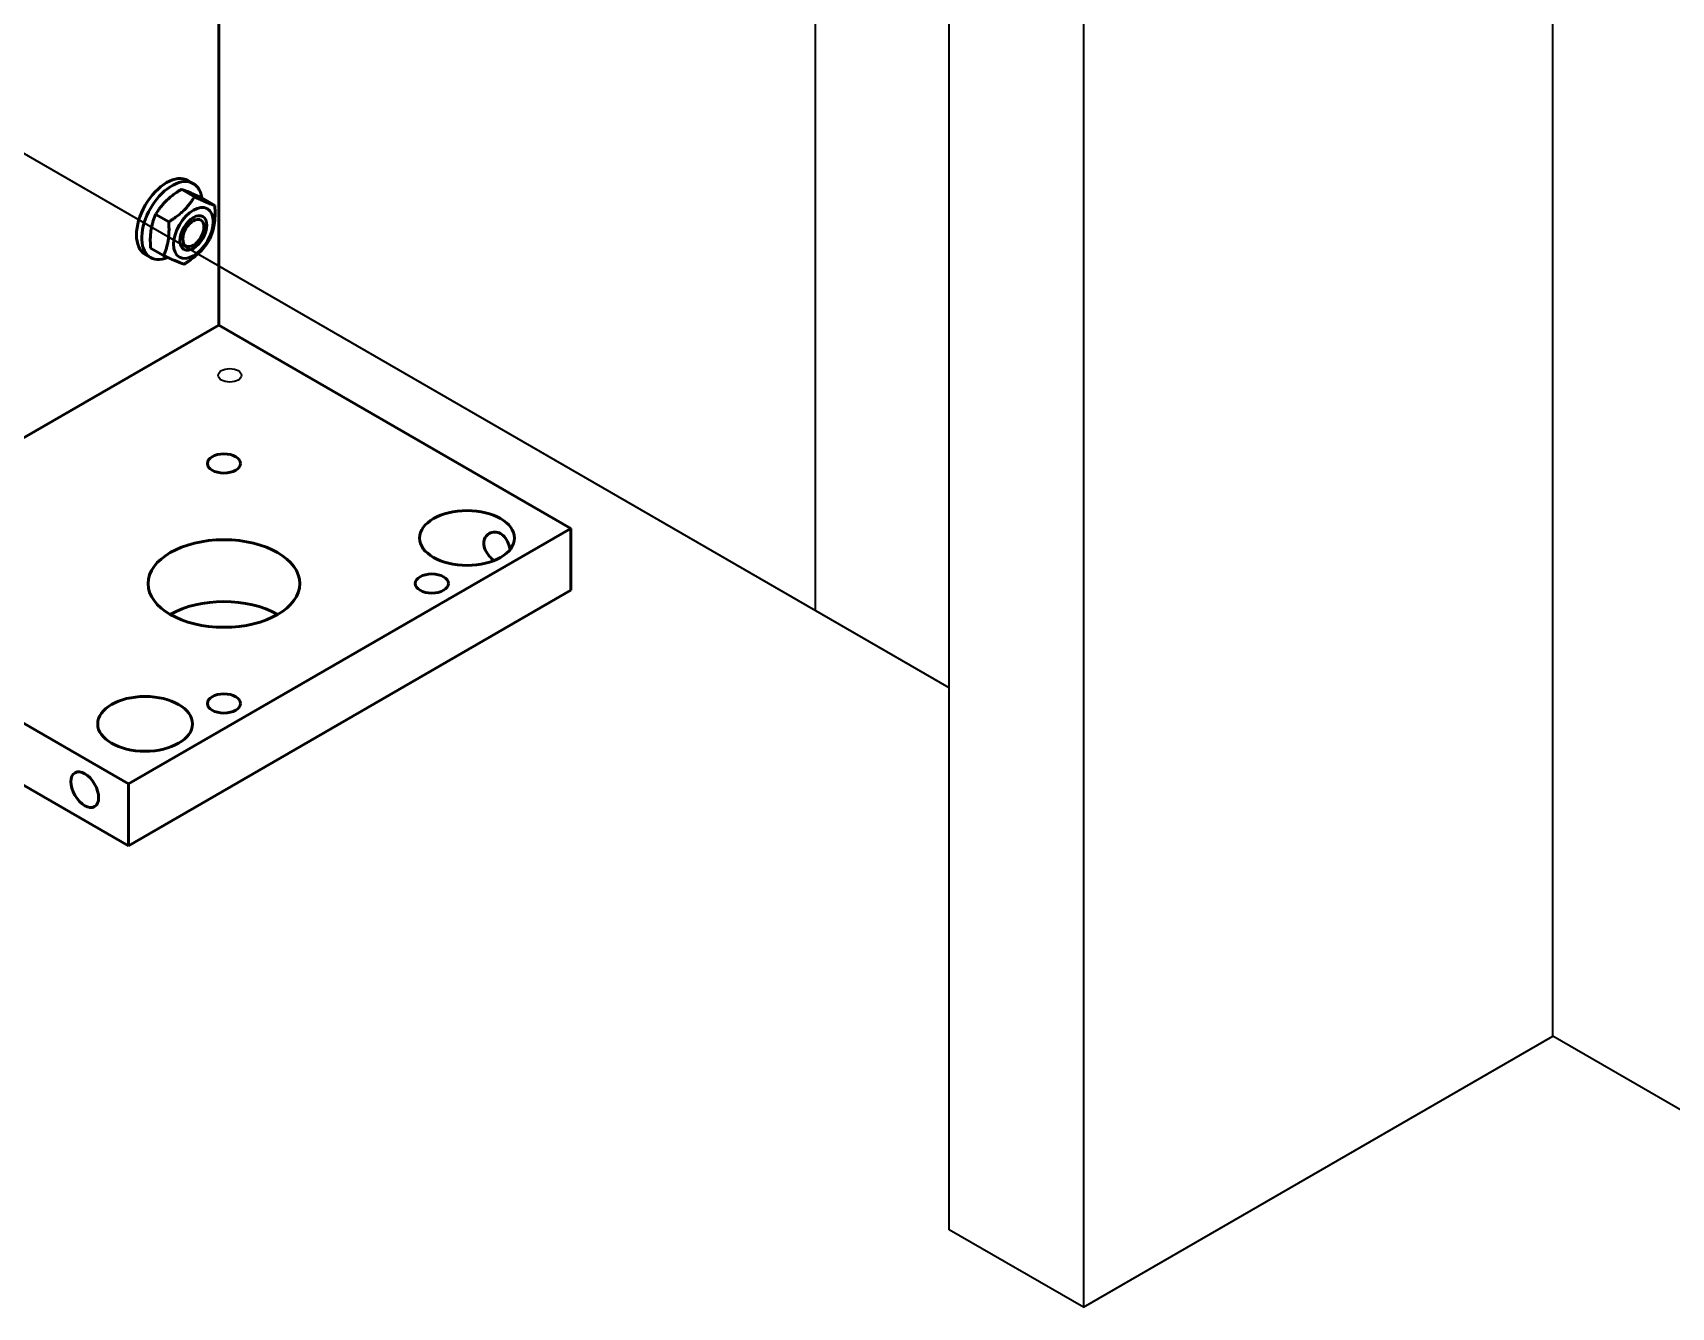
# Model space of a CAD drawing. Header units: millimetres. Extents: x -1492 to 2520, y -1551 to 1782.
# Drawn here: x 2077.9 to 2250.7, y 1138.5 to 1272.9 of the extents above; entities that cross this region are included whole.
import ezdxf

# ---------------------------------------------------------------- set-up
doc = ezdxf.new("R2010")
doc.units = ezdxf.units.MM
doc.header["$LTSCALE"] = 6
doc.layers.add('Reference (ISO)', color=7, linetype='Continuous', lineweight=35)
doc.layers.add('Visible (ISO)', color=7, linetype='Continuous', lineweight=50)

msp = doc.modelspace()

# ---------------------------------------------------------------- linework, layer by layer
at = {"layer": 'Reference (ISO)'}
for p, q in [((2238.22, 1167.12), (2238.22, 1456.41)), ((2188.72, 1416.15), (2188.72, 1138.54)), ((2174.58, 1146.71), (2174.58, 1407.99)), ((2160.44, 1399.82), (2160.44, 1212.03)), ((2174.58, 1203.86), (2057.9, 1271.22)), ((2188.72, 1138.54), (2238.22, 1167.12)), ((2272.41, 1147.38), (2238.22, 1167.12)), ((2188.72, 1138.54), (2174.58, 1146.71))]:
    msp.add_line(p, q, dxfattribs=at)
msp.add_ellipse((2098.72, 1236.82), major_axis=(1.23, 0), ratio=0.57735, dxfattribs=at)
at = {"layer": 'Visible (ISO)'}
for p, q in [((2097.57, 1320.09), (2097.57, 1242.11)), ((2093.61, 1256.43), (2094.98, 1255.64)), ((2094.31, 1257.36), (2094.87, 1257.03)), ((2095.77, 1255.52), (2097.14, 1254.73)), ((2090.91, 1253.79), (2092.28, 1253)), ((2096, 1252.47), (2096, 1252.6)), ((2089.81, 1249.57), (2090.37, 1249.24)), ((2090.37, 1250.24), (2091.74, 1249.45)), ((2094.88, 1250.55), (2094.77, 1250.48)), ((2097.57, 1242.11), (2050.9, 1215.17)), ((2097.57, 1242.11), (2134.69, 1220.68)), ((2088.03, 1193.74), (2026.15, 1229.46)), ((2088.03, 1187.2), (2026.15, 1222.93)), ((2134.69, 1220.68), (2088.03, 1193.74)), ((2134.69, 1220.68), (2134.69, 1214.15)), ((2134.69, 1214.15), (2088.03, 1187.2)), ((2088.03, 1193.74), (2088.03, 1187.2))]:
    msp.add_line(p, q, dxfattribs=at)
for centre, major_axis, start_param, end_param in [((2092.06, 1253.46), (-2.25, -3.9), 3.141593, 6.283185), ((2092.62, 1253.14), (-2.25, -3.9), 2.511407, 6.929902), ((2098.1, 1208.33), (-8, 0), 3.926991, 5.497787)]:
    msp.add_ellipse(centre, major_axis=major_axis, ratio=0.57735, start_param=start_param, end_param=end_param, dxfattribs=at)
for centre, major_axis in [((2094.88, 1251.83), (-1.48, -2.55)), ((2094.88, 1251.83), (-1, -1.73)), ((2094.88, 1251.83), (-0.79, -1.36)), ((2098.1, 1227.52), (1.75, 0)), ((2123.73, 1219.66), (5, 0)), ((2098.1, 1214.86), (8, 0)), ((2120.02, 1214.86), (1.75, 0)), ((2089.79, 1200.06), (5, 0)), ((2098.1, 1202.21), (1.75, 0)), ((2083.43, 1193.12), (-1.03, 1.79))]:
    msp.add_ellipse(centre, major_axis=major_axis, ratio=0.57735, dxfattribs=at)
for points in [[(2093.61, 1256.43), (2091.84, 1255.35), (2090.91, 1253.79)], [(2095.77, 1255.52), (2094.28, 1256.21), (2093.61, 1256.43)], [(2092.28, 1253), (2094.04, 1254.08), (2094.98, 1255.64)], [(2094.98, 1255.64), (2096.47, 1254.94), (2097.14, 1254.73)], [(2097.14, 1254.73), (2097.28, 1252.71), (2096.6, 1251.17)], [(2090.91, 1253.79), (2090.22, 1252.25), (2090.37, 1250.24)], [(2091.74, 1249.45), (2092.42, 1250.99), (2092.28, 1253)], [(2096.6, 1251.17), (2095.66, 1249.62), (2093.9, 1248.54)], [(2093.9, 1248.54), (2093.23, 1248.75), (2091.74, 1249.45)]]:
    msp.add_rational_spline(points, [1, 1.15470053838, 1], degree=2, dxfattribs=at)
for points, knots in [([(2125.49, 1219.1), (2125.49, 1219.31), (2125.55, 1219.53), (2125.76, 1219.89), (2125.91, 1220.04), (2126.25, 1220.23), (2126.45, 1220.29), (2126.87, 1220.29), (2127.08, 1220.23), (2127.46, 1220.02), (2127.64, 1219.85), (2127.94, 1219.44), (2128.06, 1219.19), (2128.2, 1218.79), (2128.25, 1218.63), (2128.29, 1218.47)], [0, 0, 0, 0, 0.0789464, 0.0789464, 0.1578927, 0.1578927, 0.2367469, 0.2367469, 0.3156011, 0.3156011, 0.3944553, 0.3944553, 0.4733095, 0.4733095, 0.5213261, 0.5213261, 0.5213261, 0.5213261]), ([(2126.55, 1217.27), (2126.38, 1217.42), (2126.22, 1217.59), (2125.91, 1217.95), (2125.76, 1218.18), (2125.55, 1218.64), (2125.49, 1218.88), (2125.49, 1219.1)], [1.0400868, 1.0400868, 1.0400868, 1.0400868, 1.1045116, 1.1045116, 1.183458, 1.183458, 1.2624043, 1.2624043, 1.2624043, 1.2624043])]:
    msp.add_open_spline(points, degree=3, knots=knots, dxfattribs=at)

doc.saveas('drawing.dxf')
